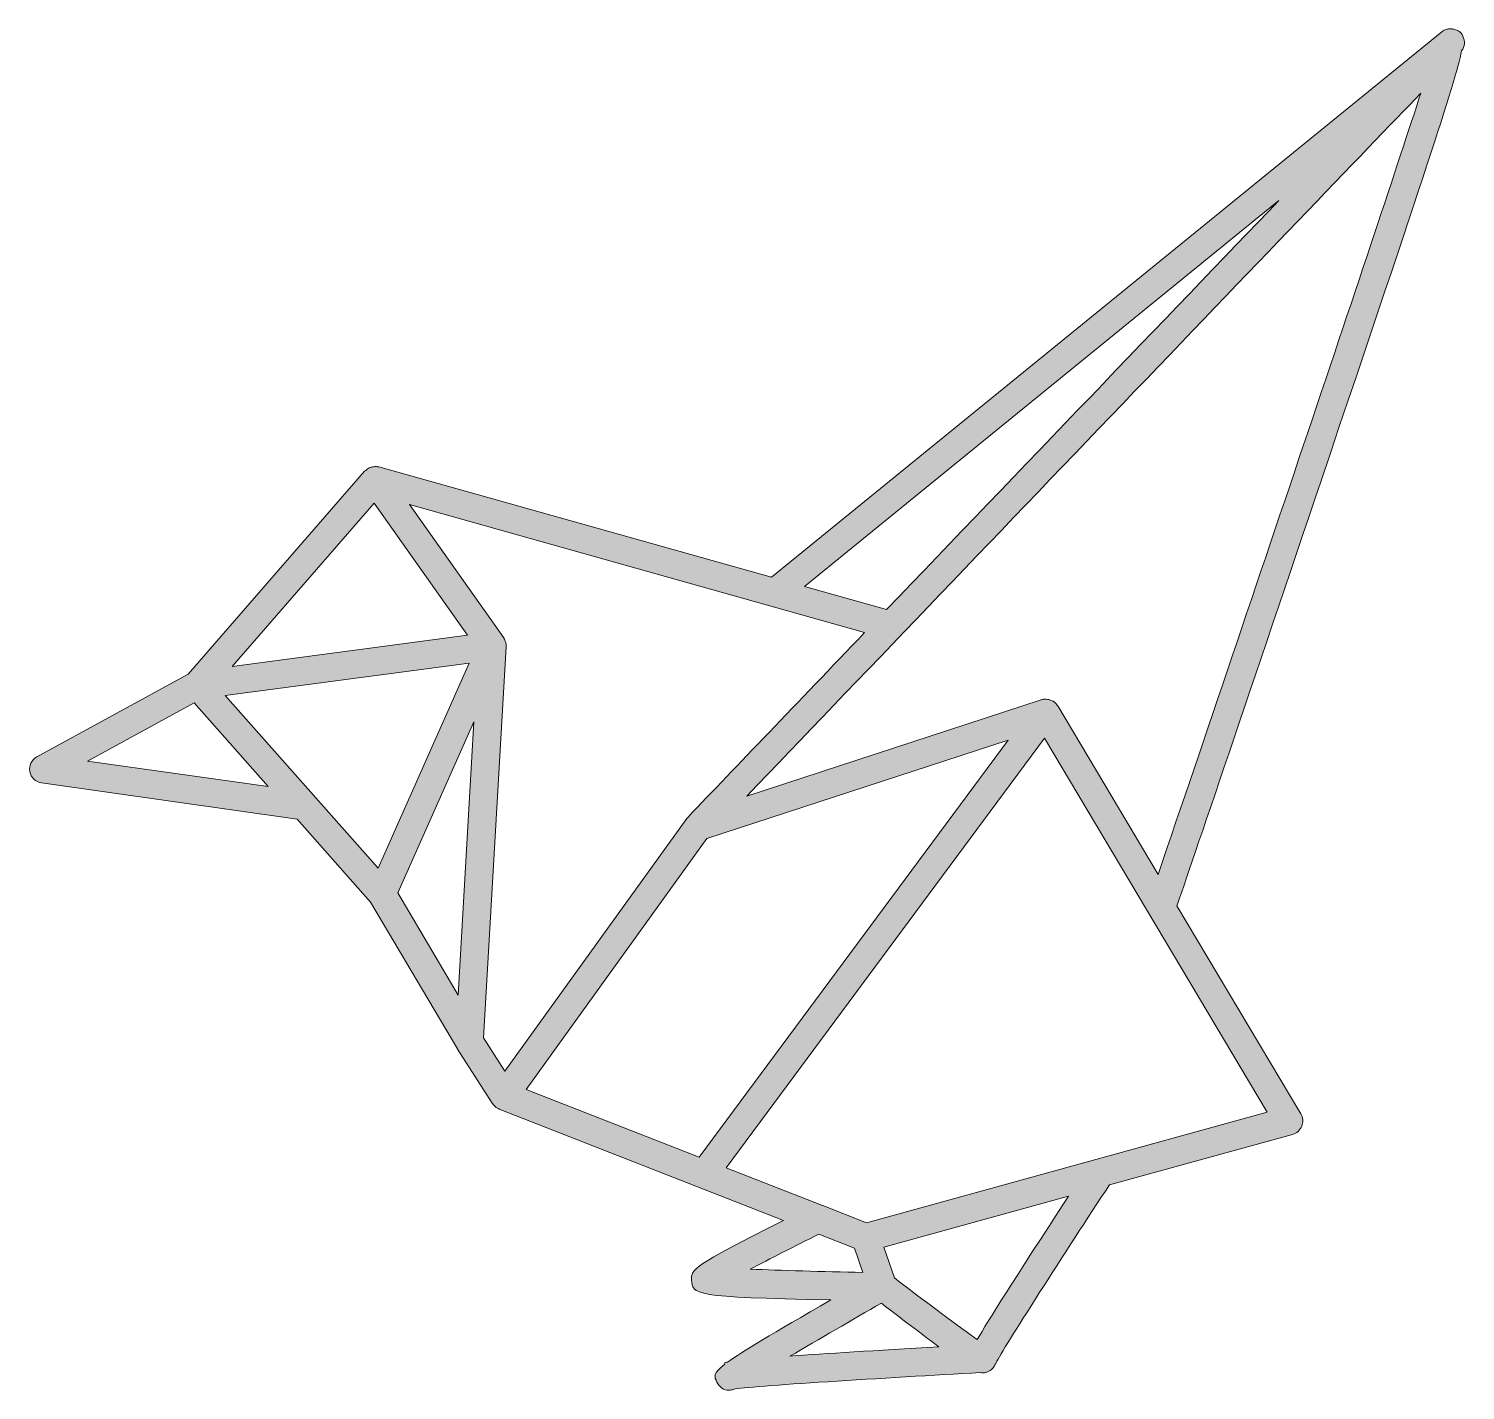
# Model space of a CAD drawing. Header units: inches. Extents: x 2.5 to 75.2, y 51.8 to 120.7.
import ezdxf

# ---------------------------------------------------------------- set-up
doc = ezdxf.new("R2010")
doc.units = ezdxf.units.IN
doc.header["$MEASUREMENT"] = 0
doc.layers.add('Layer 1', color=7, linetype='Continuous')

msp = doc.modelspace()

# ---------------------------------------------------------------- hatches: boundary and pattern name
at = {"layer": 'Layer 1', "true_color": 0xffffff}
h = msp.add_hatch(color=7, dxfattribs=at)
h.dxf.hatch_style = 2
edge = h.paths.add_edge_path()
edge.add_spline(control_points=[(74.974, 119.536), (75.135, 119.754), (75.157, 120.035), (75.029, 120.276), (74.996, 120.41), (74.921, 120.464), (74.831, 120.528), (74.812, 120.542), (74.79, 120.547), (74.77, 120.558), (74.75, 120.569), (74.732, 120.578), (74.711, 120.586), (74.651, 120.613), (74.591, 120.632), (74.527, 120.642), (74.504, 120.646), (74.482, 120.65), (74.46, 120.651), (74.394, 120.655), (74.328, 120.648), (74.263, 120.633), (74.243, 120.629), (74.225, 120.629), (74.205, 120.623), (74.126, 120.598), (74.049, 120.562), (73.98, 120.509), (73.979, 120.508), (73.974, 120.503), (73.973, 120.502), (73.971, 120.501), (73.969, 120.5), (73.967, 120.499), (73.967, 120.499), (40.063, 92.923), (40.063, 92.923), (40.063, 92.923), (20.208, 98.502), (20.208, 98.502), (20.178, 98.51), (20.149, 98.504), (20.12, 98.508), (20.097, 98.512), (20.076, 98.527), (20.052, 98.528), (20.031, 98.528), (20.015, 98.518), (19.995, 98.517), (19.929, 98.515), (19.869, 98.501), (19.807, 98.483), (19.773, 98.472), (19.74, 98.465), (19.708, 98.45), (19.644, 98.419), (19.589, 98.375), (19.537, 98.325), (19.52, 98.309), (19.497, 98.303), (19.482, 98.285), (19.482, 98.285), (10.562, 88.03), (10.562, 88.03), (10.562, 88.03), (2.905, 83.847), (2.905, 83.847), (2.637, 83.701), (2.493, 83.399), (2.548, 83.098), (2.603, 82.797), (2.844, 82.566), (3.146, 82.523), (3.146, 82.523), (16.064, 80.699), (16.064, 80.699), (16.064, 80.699), (19.785, 76.5), (19.785, 76.5), (19.785, 76.5), (24.173, 69.08), (24.173, 69.08), (24.175, 69.076), (24.179, 69.075), (24.181, 69.072), (24.184, 69.067), (24.184, 69.061), (24.187, 69.056), (24.187, 69.056), (25.942, 66.329), (25.942, 66.329), (25.942, 66.328), (25.942, 66.328), (25.942, 66.328), (25.942, 66.328), (25.951, 66.313), (25.951, 66.313), (25.996, 66.244), (26.055, 66.185), (26.119, 66.136), (26.124, 66.131), (26.127, 66.125), (26.132, 66.121), (26.156, 66.103), (26.184, 66.096), (26.209, 66.082), (26.236, 66.067), (26.259, 66.047), (26.288, 66.036), (26.288, 66.036), (40.677, 60.403), (40.677, 60.403), (36.014, 58.074), (36.004, 57.915), (36.02, 57.408), (36.05, 56.642), (36.067, 56.528), (43.065, 56.385), (40.092, 54.665), (38.579, 53.773), (37.844, 53.241), (37.767, 53.226), (37.714, 53.213), (37.683, 53.2), (37.683, 53.2), (37.707, 53.139), (37.707, 53.139), (37.087, 52.664), (37.166, 52.505), (37.305, 52.226), (37.43, 51.974), (37.658, 51.817), (37.91, 51.817), (37.992, 51.817), (38.077, 51.834), (38.162, 51.87), (38.799, 52.015), (46.068, 52.459), (50.621, 52.71), (50.673, 52.698), (50.722, 52.69), (50.763, 52.69), (50.879, 52.69), (50.963, 52.731), (51.062, 52.781), (51.145, 52.822), (51.216, 52.883), (51.277, 52.952), (51.278, 52.953), (51.28, 52.954), (51.281, 52.955), (51.305, 52.984), (51.318, 53.019), (51.339, 53.053), (51.371, 53.103), (51.404, 53.151), (51.423, 53.208), (51.425, 53.212), (51.429, 53.216), (51.43, 53.22), (51.742, 53.867), (55.027, 58.951), (57.153, 62.201), (57.153, 62.201), (66.419, 64.752), (66.419, 64.752), (66.632, 64.811), (66.806, 64.966), (66.888, 65.171), (66.971, 65.377), (66.952, 65.609), (66.839, 65.799), (66.839, 65.799), (60.575, 76.303), (60.575, 76.303), (61.201, 78.141), (64.542, 87.961), (67.863, 97.801), (73.004, 113.037), (74.636, 117.872), (74.974, 119.536)], knot_values=[0, 0, 0, 0, 1, 1, 1, 2, 2, 2, 3, 3, 3, 4, 4, 4, 5, 5, 5, 6, 6, 6, 7, 7, 7, 8, 8, 8, 9, 9, 9, 10, 10, 10, 11, 11, 11, 12, 12, 12, 13, 13, 13, 14, 14, 14, 15, 15, 15, 16, 16, 16, 17, 17, 17, 18, 18, 18, 19, 19, 19, 20, 20, 20, 21, 21, 21, 22, 22, 22, 23, 23, 23, 24, 24, 24, 25, 25, 25, 26, 26, 26, 27, 27, 27, 28, 28, 28, 29, 29, 29, 30, 30, 30, 31, 31, 31, 32, 32, 32, 33, 33, 33, 34, 34, 34, 35, 35, 35, 36, 36, 36, 37, 37, 37, 38, 38, 38, 39, 39, 39, 40, 40, 40, 41, 41, 41, 42, 42, 42, 43, 43, 43, 44, 44, 44, 45, 45, 45, 46, 46, 46, 47, 47, 47, 48, 48, 48, 49, 49, 49, 50, 50, 50, 51, 51, 51, 52, 52, 52, 53, 53, 53, 54, 54, 54, 55, 55, 55, 56, 56, 56, 57, 57, 57, 58, 58, 58, 59, 59, 59, 60, 60, 60, 60], degree=3, periodic=1)
edge = h.paths.add_edge_path()
edge.add_spline(control_points=[(65.731, 111.974), (60.127, 106.141), (52.557, 98.246), (45.887, 91.286), (45.887, 91.286), (41.733, 92.453), (41.733, 92.453), (41.733, 92.453), (65.731, 111.974), (65.731, 111.974)], knot_values=[0, 0, 0, 0, 1, 1, 1, 2, 2, 2, 3, 3, 3, 3], degree=3, periodic=1)
h.paths.add_polyline_path([(27.657, 67.024), (36.795, 79.708), (52.04, 84.692), (36.398, 63.602)])
edge = h.paths.add_edge_path()
edge.add_spline(control_points=[(35.843, 80.8), (35.831, 80.787), (35.827, 80.771), (35.816, 80.758), (35.805, 80.744), (35.79, 80.737), (35.779, 80.724), (35.779, 80.724), (26.58, 67.955), (26.58, 67.955), (26.58, 67.955), (25.503, 69.629), (25.503, 69.629), (25.503, 69.629), (26.647, 89.411), (26.647, 89.411), (26.648, 89.434), (26.639, 89.455), (26.638, 89.477), (26.638, 89.477), (26.638, 89.477), (26.638, 89.477), (26.637, 89.496), (26.643, 89.512), (26.641, 89.531), (26.641, 89.536), (26.642, 89.541), (26.642, 89.546), (26.639, 89.572), (26.623, 89.593), (26.618, 89.617), (26.607, 89.663), (26.593, 89.706), (26.573, 89.748), (26.558, 89.78), (26.545, 89.811), (26.526, 89.841), (26.522, 89.847), (26.523, 89.856), (26.518, 89.862), (26.518, 89.862), (21.751, 96.596), (21.751, 96.596), (21.751, 96.596), (44.776, 90.125), (44.776, 90.125), (41.378, 86.579), (38.265, 83.329), (35.843, 80.8)], knot_values=[0, 0, 0, 0, 1, 1, 1, 2, 2, 2, 3, 3, 3, 4, 4, 4, 5, 5, 5, 6, 6, 6, 7, 7, 7, 8, 8, 8, 9, 9, 9, 10, 10, 10, 11, 11, 11, 12, 12, 12, 13, 13, 13, 14, 14, 14, 15, 15, 15, 16, 16, 16, 16], degree=3, periodic=1)
h.paths.add_polyline_path([(12.425, 86.94), (24.777, 88.583), (20.16, 78.212)])
h.paths.add_polyline_path([(19.959, 96.674), (24.683, 90), (12.776, 88.417)])
h.paths.add_polyline_path([(25.008, 85.617), (24.21, 71.801), (21.156, 76.964)])
h.paths.add_polyline_path([(5.46, 83.628), (10.856, 86.575), (14.612, 82.335)])
edge = h.paths.add_edge_path()
edge.add_spline(control_points=[(42.459, 59.707), (42.459, 59.707), (44.261, 59.002), (44.261, 59.002), (44.261, 59.002), (44.686, 57.773), (44.686, 57.773), (42.654, 57.812), (40.511, 57.875), (38.993, 57.943), (39.977, 58.459), (41.239, 59.101), (42.459, 59.707)], knot_values=[0, 0, 0, 0, 1, 1, 1, 2, 2, 2, 3, 3, 3, 4, 4, 4, 4], degree=3, periodic=1)
edge = h.paths.add_edge_path()
edge.add_spline(control_points=[(40.998, 53.541), (42.438, 54.382), (44.196, 55.399), (45.62, 56.222), (46.879, 55.251), (47.821, 54.534), (48.531, 54.014), (45.313, 53.83), (42.791, 53.672), (40.998, 53.541)], knot_values=[0, 0, 0, 0, 1, 1, 1, 2, 2, 2, 3, 3, 3, 3], degree=3, periodic=1)
edge = h.paths.add_edge_path()
edge.add_spline(control_points=[(50.475, 54.384), (49.62, 54.968), (47.878, 56.27), (46.278, 57.505), (46.278, 57.505), (45.742, 59.06), (45.742, 59.06), (45.742, 59.06), (55.09, 61.634), (55.09, 61.634), (52.271, 57.314), (51.022, 55.33), (50.475, 54.384)], knot_values=[0, 0, 0, 0, 1, 1, 1, 2, 2, 2, 3, 3, 3, 4, 4, 4, 4], degree=3, periodic=1)
edge = h.paths.add_edge_path()
edge.add_spline(control_points=[(44.863, 60.289), (44.863, 60.289), (42.662, 61.15), (42.662, 61.15), (42.658, 61.152), (42.654, 61.154), (42.649, 61.155), (42.649, 61.155), (37.764, 63.067), (37.764, 63.067), (37.764, 63.067), (53.868, 84.781), (53.868, 84.781), (53.868, 84.781), (65.144, 65.873), (65.144, 65.873), (65.144, 65.873), (44.863, 60.289), (44.863, 60.289)], knot_values=[0, 0, 0, 0, 1, 1, 1, 2, 2, 2, 3, 3, 3, 4, 4, 4, 5, 5, 5, 6, 6, 6, 6], degree=3, periodic=1)
edge = h.paths.add_edge_path()
edge.add_spline(control_points=[(54.544, 86.417), (54.544, 86.418), (54.544, 86.418), (54.544, 86.419), (54.544, 86.419), (54.542, 86.421), (54.542, 86.421), (54.495, 86.499), (54.435, 86.563), (54.365, 86.616), (54.361, 86.619), (54.359, 86.624), (54.355, 86.627), (54.34, 86.638), (54.322, 86.64), (54.306, 86.65), (54.251, 86.684), (54.195, 86.712), (54.133, 86.731), (54.101, 86.74), (54.071, 86.745), (54.037, 86.75), (53.986, 86.757), (53.936, 86.76), (53.884, 86.757), (53.848, 86.754), (53.813, 86.749), (53.778, 86.741), (53.756, 86.736), (53.734, 86.738), (53.713, 86.731), (53.713, 86.731), (38.823, 81.862), (38.823, 81.862), (49.854, 93.381), (67.126, 111.398), (72.906, 117.39), (70.673, 110.494), (64.33, 91.734), (59.622, 77.902), (59.622, 77.902), (54.544, 86.417), (54.544, 86.417)], knot_values=[0, 0, 0, 0, 1, 1, 1, 2, 2, 2, 3, 3, 3, 4, 4, 4, 5, 5, 5, 6, 6, 6, 7, 7, 7, 8, 8, 8, 9, 9, 9, 10, 10, 10, 11, 11, 11, 12, 12, 12, 13, 13, 13, 14, 14, 14, 14], degree=3, periodic=1)

# ---------------------------------------------------------------- linework, layer by layer
at = {"layer": 'Layer 1', "lineweight": 0}
for points in [[(19.959, 96.674), (24.683, 90), (12.776, 88.417), (19.959, 96.674)], [(12.425, 86.94), (24.777, 88.583), (20.16, 78.212), (12.425, 86.94)], [(5.46, 83.628), (10.856, 86.575), (14.612, 82.335), (5.46, 83.628)], [(25.008, 85.617), (24.21, 71.801), (21.156, 76.964), (25.008, 85.617)], [(27.657, 67.024), (36.795, 79.708), (52.04, 84.692), (36.398, 63.602), (27.657, 67.024)]]:
    msp.add_lwpolyline(points, dxfattribs=at)
for points, knots in [([(74.974, 119.536), (75.135, 119.754), (75.157, 120.035), (75.029, 120.276), (74.996, 120.41), (74.921, 120.464), (74.831, 120.528), (74.812, 120.542), (74.79, 120.547), (74.77, 120.558), (74.75, 120.569), (74.732, 120.578), (74.711, 120.586), (74.651, 120.613), (74.591, 120.632), (74.527, 120.642), (74.504, 120.646), (74.482, 120.65), (74.46, 120.651), (74.394, 120.655), (74.328, 120.648), (74.263, 120.633), (74.243, 120.629), (74.225, 120.629), (74.205, 120.623), (74.126, 120.598), (74.049, 120.562), (73.98, 120.509), (73.979, 120.508), (73.974, 120.503), (73.973, 120.502), (73.971, 120.501), (73.969, 120.5), (73.967, 120.499), (73.967, 120.499), (40.063, 92.923), (40.063, 92.923), (40.063, 92.923), (20.208, 98.502), (20.208, 98.502), (20.178, 98.51), (20.149, 98.504), (20.12, 98.508), (20.097, 98.512), (20.076, 98.527), (20.052, 98.528), (20.031, 98.528), (20.015, 98.518), (19.995, 98.517), (19.929, 98.515), (19.869, 98.501), (19.807, 98.483), (19.773, 98.472), (19.74, 98.465), (19.708, 98.45), (19.644, 98.419), (19.589, 98.375), (19.537, 98.325), (19.52, 98.309), (19.497, 98.303), (19.482, 98.285), (19.482, 98.285), (10.562, 88.03), (10.562, 88.03), (10.562, 88.03), (2.905, 83.847), (2.905, 83.847), (2.637, 83.701), (2.493, 83.399), (2.548, 83.098), (2.603, 82.797), (2.844, 82.566), (3.146, 82.523), (3.146, 82.523), (16.064, 80.699), (16.064, 80.699), (16.064, 80.699), (19.785, 76.5), (19.785, 76.5), (19.785, 76.5), (24.173, 69.08), (24.173, 69.08), (24.175, 69.076), (24.179, 69.075), (24.181, 69.072), (24.184, 69.067), (24.184, 69.061), (24.187, 69.056), (24.187, 69.056), (25.942, 66.329), (25.942, 66.329), (25.942, 66.328), (25.942, 66.328), (25.942, 66.328), (25.942, 66.328), (25.951, 66.313), (25.951, 66.313), (25.996, 66.244), (26.055, 66.185), (26.119, 66.136), (26.124, 66.131), (26.127, 66.125), (26.132, 66.121), (26.156, 66.103), (26.184, 66.096), (26.209, 66.082), (26.236, 66.067), (26.259, 66.047), (26.288, 66.036), (26.288, 66.036), (40.677, 60.403), (40.677, 60.403), (36.014, 58.074), (36.004, 57.915), (36.02, 57.408), (36.05, 56.642), (36.067, 56.528), (43.065, 56.385), (40.092, 54.665), (38.579, 53.773), (37.844, 53.241), (37.767, 53.226), (37.714, 53.213), (37.683, 53.2), (37.683, 53.2), (37.707, 53.139), (37.707, 53.139), (37.087, 52.664), (37.166, 52.505), (37.305, 52.226), (37.43, 51.974), (37.658, 51.817), (37.91, 51.817), (37.992, 51.817), (38.077, 51.834), (38.162, 51.87), (38.799, 52.015), (46.068, 52.459), (50.621, 52.71), (50.673, 52.698), (50.722, 52.69), (50.763, 52.69), (50.879, 52.69), (50.963, 52.731), (51.062, 52.781), (51.145, 52.822), (51.216, 52.883), (51.277, 52.952), (51.278, 52.953), (51.28, 52.954), (51.281, 52.955), (51.305, 52.984), (51.318, 53.019), (51.339, 53.053), (51.371, 53.103), (51.404, 53.151), (51.423, 53.208), (51.425, 53.212), (51.429, 53.216), (51.43, 53.22), (51.742, 53.867), (55.027, 58.951), (57.153, 62.201), (57.153, 62.201), (66.419, 64.752), (66.419, 64.752), (66.632, 64.811), (66.806, 64.966), (66.888, 65.171), (66.971, 65.377), (66.952, 65.609), (66.839, 65.799), (66.839, 65.799), (60.575, 76.303), (60.575, 76.303), (61.201, 78.141), (64.542, 87.961), (67.863, 97.801), (73.004, 113.037), (74.636, 117.872), (74.974, 119.536)], [0, 0, 0, 0, 1, 1, 1, 2, 2, 2, 3, 3, 3, 4, 4, 4, 5, 5, 5, 6, 6, 6, 7, 7, 7, 8, 8, 8, 9, 9, 9, 10, 10, 10, 11, 11, 11, 12, 12, 12, 13, 13, 13, 14, 14, 14, 15, 15, 15, 16, 16, 16, 17, 17, 17, 18, 18, 18, 19, 19, 19, 20, 20, 20, 21, 21, 21, 22, 22, 22, 23, 23, 23, 24, 24, 24, 25, 25, 25, 26, 26, 26, 27, 27, 27, 28, 28, 28, 29, 29, 29, 30, 30, 30, 31, 31, 31, 32, 32, 32, 33, 33, 33, 34, 34, 34, 35, 35, 35, 36, 36, 36, 37, 37, 37, 38, 38, 38, 39, 39, 39, 40, 40, 40, 41, 41, 41, 42, 42, 42, 43, 43, 43, 44, 44, 44, 45, 45, 45, 46, 46, 46, 47, 47, 47, 48, 48, 48, 49, 49, 49, 50, 50, 50, 51, 51, 51, 52, 52, 52, 53, 53, 53, 54, 54, 54, 55, 55, 55, 56, 56, 56, 57, 57, 57, 58, 58, 58, 59, 59, 59, 60, 60, 60, 60]), ([(54.544, 86.417), (54.544, 86.418), (54.544, 86.418), (54.544, 86.419), (54.544, 86.419), (54.542, 86.421), (54.542, 86.421), (54.495, 86.499), (54.435, 86.563), (54.365, 86.616), (54.361, 86.619), (54.359, 86.624), (54.355, 86.627), (54.34, 86.638), (54.322, 86.64), (54.306, 86.65), (54.251, 86.684), (54.195, 86.712), (54.133, 86.731), (54.101, 86.74), (54.071, 86.745), (54.037, 86.75), (53.986, 86.757), (53.936, 86.76), (53.884, 86.757), (53.848, 86.754), (53.813, 86.749), (53.778, 86.741), (53.756, 86.736), (53.734, 86.738), (53.713, 86.731), (53.713, 86.731), (38.823, 81.862), (38.823, 81.862), (49.854, 93.381), (67.126, 111.398), (72.906, 117.39), (70.673, 110.494), (64.33, 91.734), (59.622, 77.902), (59.622, 77.902), (54.544, 86.417), (54.544, 86.417)], [0, 0, 0, 0, 1, 1, 1, 2, 2, 2, 3, 3, 3, 4, 4, 4, 5, 5, 5, 6, 6, 6, 7, 7, 7, 8, 8, 8, 9, 9, 9, 10, 10, 10, 11, 11, 11, 12, 12, 12, 13, 13, 13, 14, 14, 14, 14]), ([(65.731, 111.974), (60.127, 106.141), (52.557, 98.246), (45.887, 91.286), (45.887, 91.286), (41.733, 92.453), (41.733, 92.453), (41.733, 92.453), (65.731, 111.974), (65.731, 111.974)], [0, 0, 0, 0, 1, 1, 1, 2, 2, 2, 3, 3, 3, 3]), ([(35.843, 80.8), (35.831, 80.787), (35.827, 80.771), (35.816, 80.758), (35.805, 80.744), (35.79, 80.737), (35.779, 80.724), (35.779, 80.724), (26.58, 67.955), (26.58, 67.955), (26.58, 67.955), (25.503, 69.629), (25.503, 69.629), (25.503, 69.629), (26.647, 89.411), (26.647, 89.411), (26.648, 89.434), (26.639, 89.455), (26.638, 89.477), (26.638, 89.477), (26.638, 89.477), (26.638, 89.477), (26.637, 89.496), (26.643, 89.512), (26.641, 89.531), (26.641, 89.536), (26.642, 89.541), (26.642, 89.546), (26.639, 89.572), (26.623, 89.593), (26.618, 89.617), (26.607, 89.663), (26.593, 89.706), (26.573, 89.748), (26.558, 89.78), (26.545, 89.811), (26.526, 89.841), (26.522, 89.847), (26.523, 89.856), (26.518, 89.862), (26.518, 89.862), (21.751, 96.596), (21.751, 96.596), (21.751, 96.596), (44.776, 90.125), (44.776, 90.125), (41.378, 86.579), (38.265, 83.329), (35.843, 80.8)], [0, 0, 0, 0, 1, 1, 1, 2, 2, 2, 3, 3, 3, 4, 4, 4, 5, 5, 5, 6, 6, 6, 7, 7, 7, 8, 8, 8, 9, 9, 9, 10, 10, 10, 11, 11, 11, 12, 12, 12, 13, 13, 13, 14, 14, 14, 15, 15, 15, 16, 16, 16, 16]), ([(44.863, 60.289), (44.863, 60.289), (42.662, 61.15), (42.662, 61.15), (42.658, 61.152), (42.654, 61.154), (42.649, 61.155), (42.649, 61.155), (37.764, 63.067), (37.764, 63.067), (37.764, 63.067), (53.868, 84.781), (53.868, 84.781), (53.868, 84.781), (65.144, 65.873), (65.144, 65.873), (65.144, 65.873), (44.863, 60.289), (44.863, 60.289)], [0, 0, 0, 0, 1, 1, 1, 2, 2, 2, 3, 3, 3, 4, 4, 4, 5, 5, 5, 6, 6, 6, 6]), ([(50.475, 54.384), (49.62, 54.968), (47.878, 56.27), (46.278, 57.505), (46.278, 57.505), (45.742, 59.06), (45.742, 59.06), (45.742, 59.06), (55.09, 61.634), (55.09, 61.634), (52.271, 57.314), (51.022, 55.33), (50.475, 54.384)], [0, 0, 0, 0, 1, 1, 1, 2, 2, 2, 3, 3, 3, 4, 4, 4, 4]), ([(42.459, 59.707), (42.459, 59.707), (44.261, 59.002), (44.261, 59.002), (44.261, 59.002), (44.686, 57.773), (44.686, 57.773), (42.654, 57.812), (40.511, 57.875), (38.993, 57.943), (39.977, 58.459), (41.239, 59.101), (42.459, 59.707)], [0, 0, 0, 0, 1, 1, 1, 2, 2, 2, 3, 3, 3, 4, 4, 4, 4]), ([(40.998, 53.541), (42.438, 54.382), (44.196, 55.399), (45.62, 56.222), (46.879, 55.251), (47.821, 54.534), (48.531, 54.014), (45.313, 53.83), (42.791, 53.672), (40.998, 53.541)], [0, 0, 0, 0, 1, 1, 1, 2, 2, 2, 3, 3, 3, 3])]:
    msp.add_open_spline(points, degree=3, knots=knots, dxfattribs=at)

doc.saveas('drawing.dxf')
